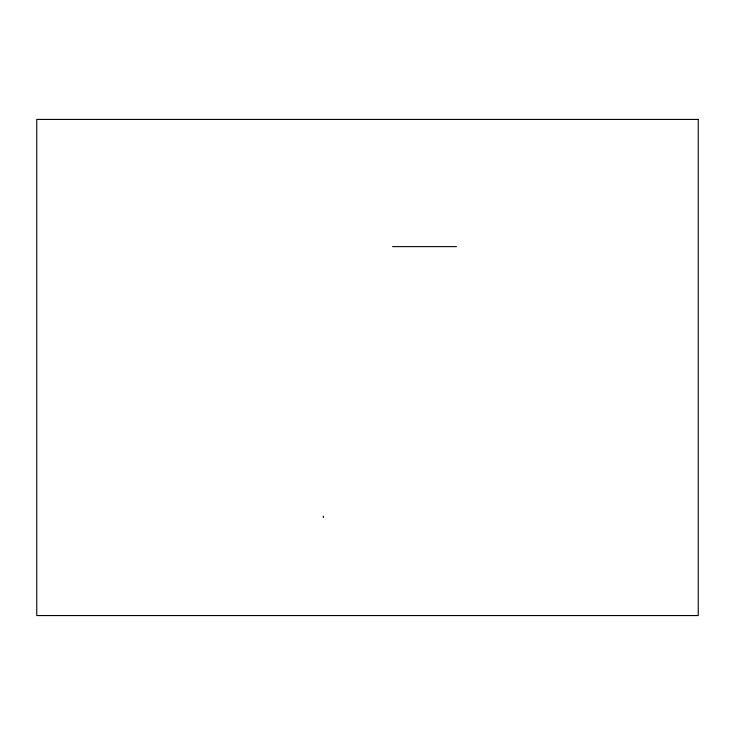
<?xml version="1.0" encoding="UTF-8"?>
<svg xmlns="http://www.w3.org/2000/svg" width="735" height="735" viewBox="0 0 735 735"><rect width="100%" height="100%" fill="white"/><g stroke="black" fill="none" stroke-linecap="round" stroke-linejoin="round"><path stroke-width="1.1" d="M392.545 246.62L456.472 246.62M323.253 516.089L323.473 517.587M698.25 119.438L36.75 119.438L36.75 615.562L698.25 615.562L698.25 119.438"/></g></svg>
